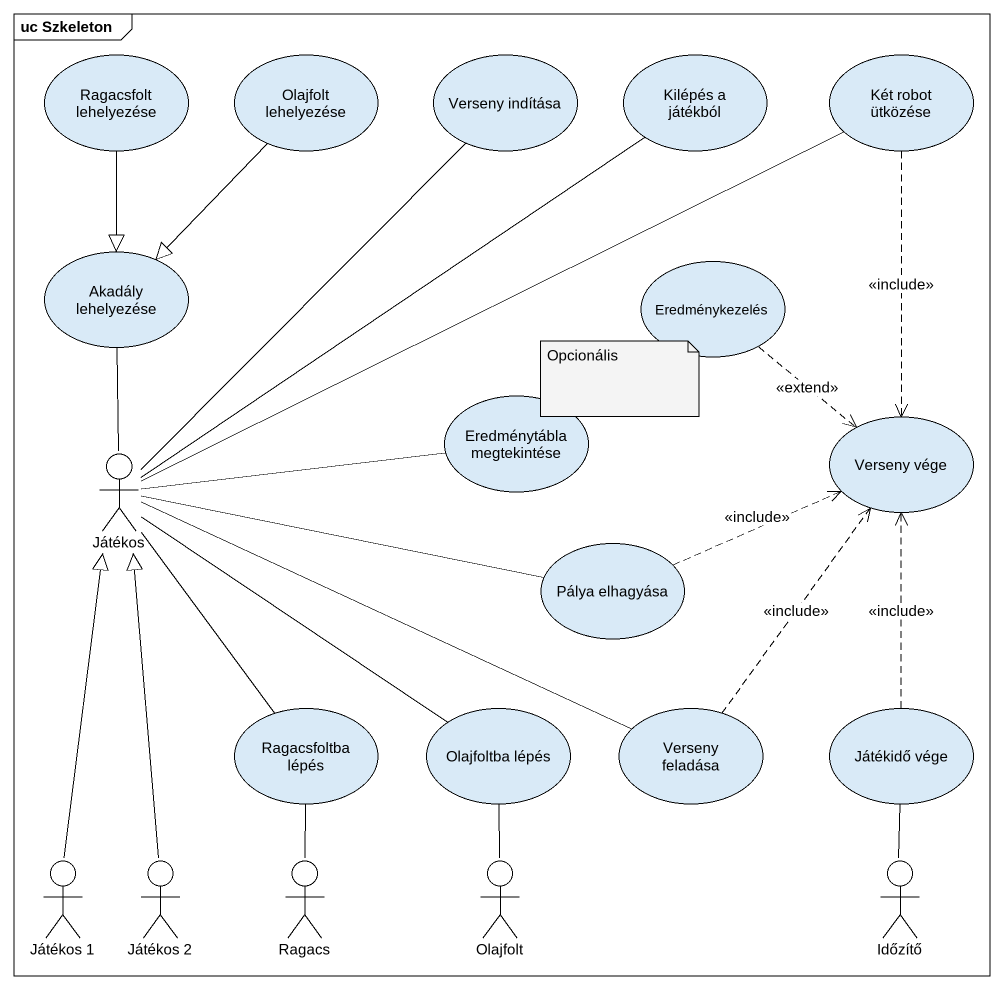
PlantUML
@startuml
mainframe uc Szkeleton
usecase "Ragacsfolt lehelyezése" as Ragacsfolt_lehelyezése
usecase "Olajfolt lehelyezése" as Olajfolt_lehelyezése
usecase "Verseny indítása" as Verseny_indítása
usecase "Kilépés a játékból" as Kilépés_a_játékból
usecase "Két robot ütközése" as Két_robot_ütközése
usecase "Akadály lehelyezése" as Akadály_lehelyezése
usecase Eredménykezelés
usecase "Eredménytábla megtekintése" as Eredménytábla_megtekintése
usecase "Verseny vége" as Verseny_vége
actor Játékos
usecase "Pálya elhagyása" as Pálya_elhagyása
usecase "Ragacsfoltba lépés" as Ragacsfoltba_lépés
usecase "Olajfoltba lépés" as Olajfoltba_lépés
usecase "Verseny feladása" as Verseny_feladása
usecase "Játékidő vége" as Játékidő_vége
actor "Játékos 1" as Játékos_1
actor "Játékos 2" as Játékos_2
actor Ragacs
actor Olajfolt
actor Időzítő
Ragacsfolt_lehelyezése --|> Akadály_lehelyezése
Olajfolt_lehelyezése --|> Akadály_lehelyezése
Két_robot_ütközése ..> Verseny_vége : <<include>>
Eredménykezelés ..> Verseny_vége : <<extend>>
Játékos -up- Verseny_indítása
Játékos -up- Kilépés_a_játékból
Játékos -right- Két_robot_ütközése
Játékos -up- Akadály_lehelyezése
Játékos -right- Eredménytábla_megtekintése
Játékos -right- Pálya_elhagyása
Játékos -- Ragacsfoltba_lépés
Játékos -- Olajfoltba_lépés
Játékos -right- Verseny_feladása
Pálya_elhagyása .right.> Verseny_vége : <<include>>
Verseny_feladása .up.> Verseny_vége : <<include>>
Játékidő_vége .up.> Verseny_vége : <<include>>
Játékos_1 -up-|> Játékos
Játékos_2 -up-|> Játékos
Ragacs -up- Ragacsfoltba_lépés
Olajfolt -up- Olajfoltba_lépés
Időzítő -up- Játékidő_vége
note as N1
  Opcionális
end note
@enduml
